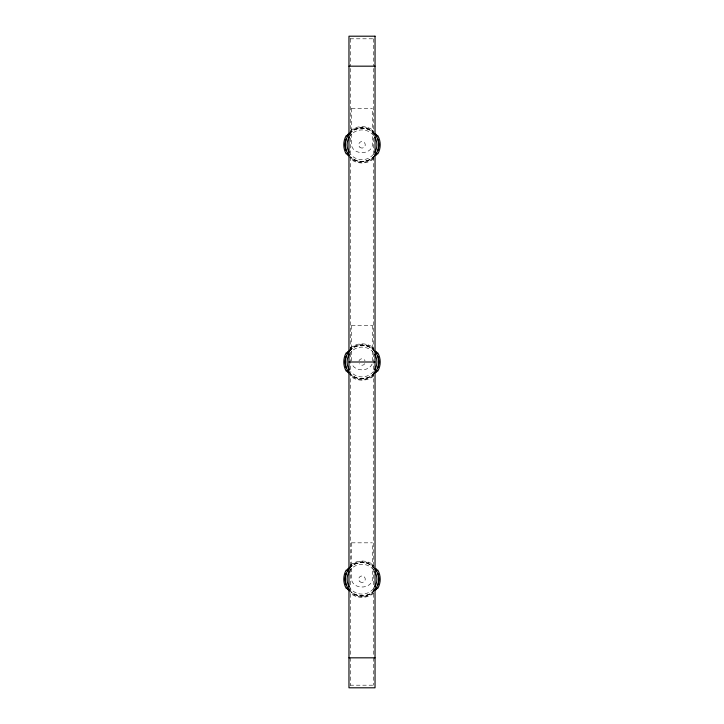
<?xml version="1.0" encoding="UTF-8"?>
<svg xmlns="http://www.w3.org/2000/svg" width="724" height="724" viewBox="0 0 724 724"><rect width="100%" height="100%" fill="white"/><g stroke="black" fill="none" stroke-linecap="round" stroke-linejoin="round"><path stroke-width="0.54" stroke-dasharray="3.62 2.71" d="M351.502 108.528L351.502 144.8C352.651 155.217 371.349 155.217 372.498 144.8L372.498 108.528M351.502 325.728L351.502 360.905M351.502 542.928L351.502 579.2C352.651 589.617 371.349 589.617 372.498 579.2L372.498 542.928M372.145 364.027C368.616 371.765 355.384 371.765 351.855 364.027M351.529 108.428L372.471 108.428M351.529 325.628L372.471 325.628M351.529 542.828L372.471 542.828M349.909 133.388C356.018 126.456 367.982 126.456 374.091 133.388M374.091 156.212C367.982 163.144 356.018 163.144 349.909 156.212M349.909 350.588C356.018 343.656 367.982 343.656 374.091 350.588M374.091 373.412C367.982 380.344 356.018 380.344 349.909 373.412M349.909 567.788C356.018 560.856 367.982 560.856 374.091 567.788M374.091 590.612C367.982 597.544 356.018 597.544 349.909 590.612M350.271 130.827C356.814 125.225 367.186 125.225 373.729 130.827M373.729 158.773C367.186 164.375 356.814 164.375 350.271 158.773M350.271 348.027C356.814 342.425 367.186 342.425 373.729 348.027M373.729 375.973C367.186 381.575 356.814 381.575 350.271 375.973M350.271 565.227C356.814 559.625 367.186 559.625 373.729 565.227M373.729 593.173C367.186 598.775 356.814 598.775 350.271 593.173M350.054 38.806L373.946 38.806M350.054 685.194L373.946 685.194M372.498 325.7L372.498 362M373.729 38.806L373.729 66.174M373.729 68.436L373.729 655.564M373.729 657.826L373.729 685.194M350.271 38.806L350.271 66.174M350.271 68.436L350.271 655.564M350.271 657.826L350.271 685.194M373.421 154.384A14.914 14.914 0 0 1 350.579 154.384M349.086 137.343A14.914 14.914 0 0 1 373.421 135.216M374.96 155.669A16.914 16.914 0 0 1 351.131 157.76M349.04 133.931A16.914 16.914 0 0 1 372.869 131.84M374.779 155.524A16.679 16.679 0 0 1 351.276 157.579M349.221 134.076A16.679 16.679 0 0 1 374.779 134.076M373.303 158.275A17.593 17.593 0 0 1 348.525 156.103M348.525 133.497A17.593 17.593 0 0 1 375.475 133.497M364.824 363.629A3.258 3.258 0 0 1 359.176 363.629M358.941 360.887A3.258 3.258 0 0 1 365.059 360.887M373.421 371.584A14.914 14.914 0 0 1 350.579 371.584M349.086 354.543A14.914 14.914 0 0 1 373.421 352.416M374.96 372.869A16.914 16.914 0 0 1 351.131 374.96M349.04 351.131A16.914 16.914 0 0 1 372.869 349.04M374.779 372.724A16.679 16.679 0 0 1 351.276 374.779M349.221 351.276A16.679 16.679 0 0 1 374.779 351.276M373.303 375.475A17.593 17.593 0 0 1 348.525 373.303M348.525 350.697A17.593 17.593 0 0 1 375.475 350.697M373.421 588.784A14.914 14.914 0 0 1 350.579 588.784M349.086 571.743A14.914 14.914 0 0 1 373.421 569.616M374.96 590.069A16.914 16.914 0 0 1 351.131 592.16M349.04 568.331A16.914 16.914 0 0 1 372.869 566.24M374.779 589.924A16.679 16.679 0 0 1 351.276 591.979M349.221 568.476A16.679 16.679 0 0 1 374.779 568.476M373.303 592.675A17.593 17.593 0 0 1 348.525 590.503M348.525 567.897A17.593 17.593 0 0 1 375.475 567.897M359.909 147.298A3.258 3.258 0 0 0 365.213 145.37A3.258 3.258 0 0 0 360.887 141.741A3.258 3.258 0 0 0 359.909 147.298M359.909 581.698A3.258 3.258 0 0 0 365.213 579.77A3.258 3.258 0 0 0 360.887 576.141A3.258 3.258 0 0 0 359.909 581.698"/><path stroke-width="1.09" d="M346.199 135.678C343.004 141.234 343.004 148.366 346.199 153.922M377.801 153.922C380.996 148.366 380.996 141.234 377.801 135.678M346.199 352.878C343.004 358.434 343.004 365.566 346.199 371.122M377.801 371.122C380.996 365.566 380.996 358.434 377.801 352.878M346.199 570.078C343.004 575.634 343.004 582.766 346.199 588.322M377.801 588.322C380.996 582.766 380.996 575.634 377.801 570.078M348.968 66.174L375.032 66.174M348.968 362L375.032 362M348.968 657.826L375.032 657.826M374.914 137.343A14.914 14.914 0 0 1 374.914 152.257M349.086 152.257A14.914 14.914 0 0 1 349.086 137.343M377.892 139.017A16.914 16.914 0 0 1 377.892 150.583M376.652 153.262A16.914 16.914 0 0 1 374.96 155.669M349.04 155.669A16.914 16.914 0 0 1 347.348 153.262M346.108 150.583A16.914 16.914 0 0 1 346.108 139.017M347.348 136.338A16.914 16.914 0 0 1 349.04 133.931M374.96 133.931A16.914 16.914 0 0 1 376.652 136.338M377.231 153.597A17.593 17.593 0 0 1 376.109 155.307M347.891 155.307A17.593 17.593 0 0 1 346.769 153.597M346.769 136.003A17.593 17.593 0 0 1 347.891 134.293M376.109 134.293A17.593 17.593 0 0 1 377.231 136.003M374.779 134.076A16.679 16.679 0 0 1 374.779 155.524M349.221 155.524A16.679 16.679 0 0 1 349.221 134.076M374.914 354.543A14.914 14.914 0 0 1 374.914 369.457M349.086 369.457A14.914 14.914 0 0 1 349.086 354.543M377.892 356.217A16.914 16.914 0 0 1 377.892 367.783M376.652 370.462A16.914 16.914 0 0 1 374.96 372.869M349.04 372.869A16.914 16.914 0 0 1 347.348 370.462M346.108 367.783A16.914 16.914 0 0 1 346.108 356.217M347.348 353.538A16.914 16.914 0 0 1 349.04 351.131M374.96 351.131A16.914 16.914 0 0 1 376.652 353.538M377.231 370.797A17.593 17.593 0 0 1 376.109 372.507M347.891 372.507A17.593 17.593 0 0 1 346.769 370.797M346.769 353.203A17.593 17.593 0 0 1 347.891 351.493M376.109 351.493A17.593 17.593 0 0 1 377.231 353.203M374.779 351.276A16.679 16.679 0 0 1 374.779 372.724M349.221 372.724A16.679 16.679 0 0 1 349.221 351.276M374.914 571.743A14.914 14.914 0 0 1 374.914 586.657M349.086 586.657A14.914 14.914 0 0 1 349.086 571.743M377.892 573.417A16.914 16.914 0 0 1 377.892 584.983M376.652 587.662A16.914 16.914 0 0 1 374.96 590.069M349.04 590.069A16.914 16.914 0 0 1 347.348 587.662M346.108 584.983A16.914 16.914 0 0 1 346.108 573.417M347.348 570.738A16.914 16.914 0 0 1 349.04 568.331M374.96 568.331A16.914 16.914 0 0 1 376.652 570.738M377.231 587.997A17.593 17.593 0 0 1 376.109 589.707M347.891 589.707A17.593 17.593 0 0 1 346.769 587.997M346.769 570.403A17.593 17.593 0 0 1 347.891 568.693M376.109 568.693A17.593 17.593 0 0 1 377.231 570.403M374.779 568.476A16.679 16.679 0 0 1 374.779 589.924M349.221 589.924A16.679 16.679 0 0 1 349.221 568.476M375.032 36.2L348.968 36.2L348.968 687.8L375.032 687.8L375.032 36.2"/></g></svg>
